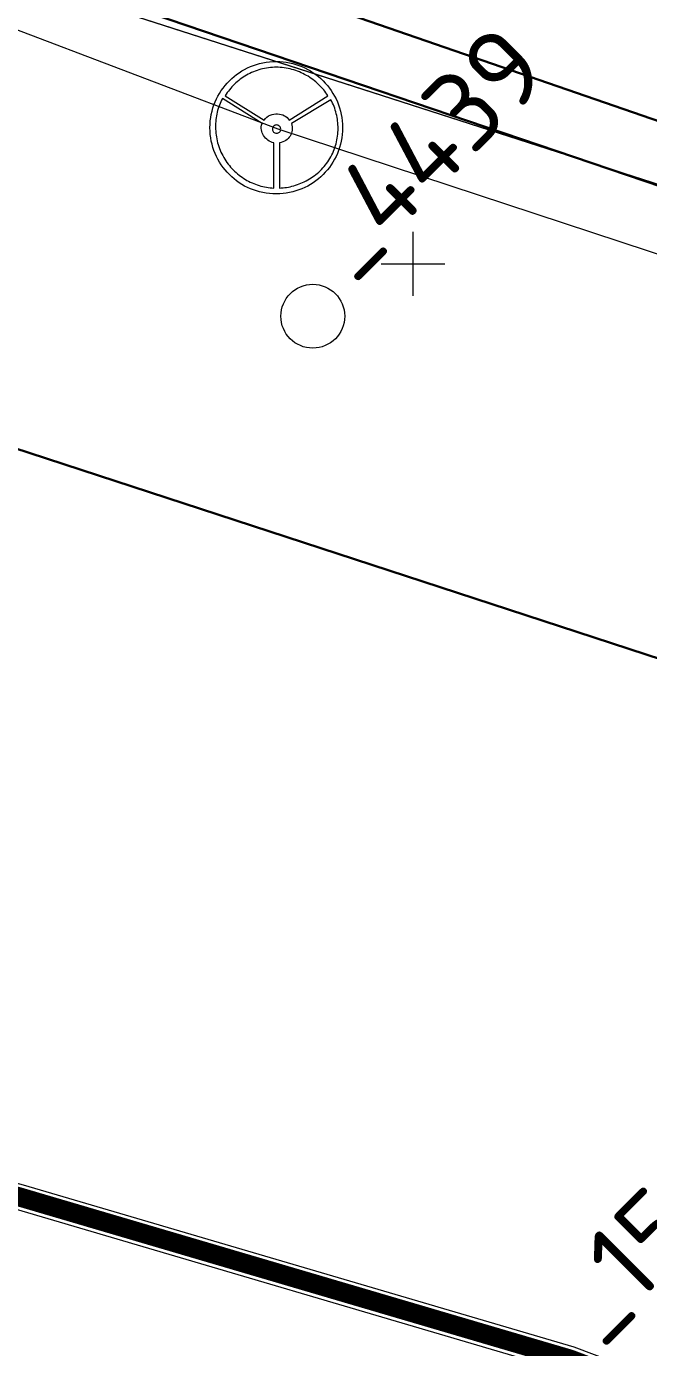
# Model space of a CAD drawing. Header units: millimetres. Extents: x 519 to 9564855, y -810 to 5021775.
# Drawn here: x 9535476.7 to 9535574.1, y 4998631.5 to 4998838.5 of the extents above; entities that cross this region are included whole.
import ezdxf

# ---------------------------------------------------------------- set-up
doc = ezdxf.new("R2010")
doc.units = ezdxf.units.MM
doc.header["$LTSCALE"] = 2
doc.header["$MEASUREMENT"] = 0
doc.header["$PDMODE"] = 2
doc.header["$PDSIZE"] = 5
for name, color, linetype in [('OilColl&Flowlines', 3, 'Continuous'), ('OLD WELLS(dr.bfr2000)', 24, 'Continuous'), ('ROAD_GROUND', 9, 'Continuous'), ('Скважины 2017г', 221, 'Continuous')]:
    doc.layers.add(name, color=color, linetype=linetype)
for name, color, linetype, lineweight in [('SteamInjInfrastructure', 25, 'Continuous', 100), ('Электро', 1, 'Continuous', 30), ('Электроснаб', 1, 'Continuous', 18), ('Электроснабжене', 1, 'Continuous', 18)]:
    doc.layers.add(name, color=color, linetype=linetype, lineweight=lineweight)
doc.styles.add('92051501$0$STANDARD', font='simplex.shx')
doc.styles.add('Elect', font='isocpeur.ttf')
doc.linetypes.add('STM_LINE', pattern='A,0.5,-0.2,["S",92051501$0$STANDARD,S=0.1,R=0,X=-0.1,Y=-0.05],-0.05', length=0.75)
doc.linetypes.add('WTR_LINE', pattern='A,0.5,-0.2,["W",92051501$0$STANDARD,S=0.1,R=0,X=-0.1,Y=-0.05],-0.05', length=0.75)

msp = doc.modelspace()

# ---------------------------------------------------------------- linework, layer by layer
at = {"color": 5, "linetype": 'WTR_LINE', "lineweight": 0, "ltscale": 20, "const_width": 0.2}
msp.add_lwpolyline([(9536769.45, 4998437.42), (9536673.44, 4998465.42), (9536578.07, 4998495.72), (9536482.23, 4998524.33), (9536386.3, 4998552.62), (9536290.44, 4998581.15), (9536194.88, 4998610.76), (9536099.19, 4998639.91), (9536004.23, 4998671.67), (9535909.25, 4998703.38), (9535814.65, 4998736.46), (9535719.81, 4998768.66), (9535624.2, 4998798.1), (9535528.94, 4998828.78), (9535412.82, 4998866.08), (9535414.24, 4998871.19), (9535344.81, 4998893.18), (9535249.48, 4998923.38), (9535154.26, 4998953.94), (9535059.25, 4998985.18), (9534963.71, 4999014.73), (9534868.6, 4999045.64)], dxfattribs=at)
at = {"layer": 'OilColl&Flowlines', "color": 6, "linetype": 'ByBlock', "lineweight": 30}
msp.add_line((9535807.37307, 4998663.71571), (9535458.55769, 4998777.72582), dxfattribs=at)
at = {"layer": 'OLD WELLS(dr.bfr2000)', "lineweight": 0}
msp.add_circle((9535521.5, 4998793.1), 5, dxfattribs=at)
at = {"layer": 'ROAD_GROUND', "lineweight": 0, "const_width": 3, "flags": 128}
msp.add_lwpolyline([(9534918.27836, 4998859.71492), (9535080.7885, 4998768.28802), (9535131.59213, 4998747.63531), (9535268.79249, 4998726.48702), (9535341.00437, 4998692.12816), (9535475.58402, 4998655.10445), (9535561.76526, 4998629.70681), (9535670.04382, 4998588.89964), (9535764.13245, 4998575.0973), (9535830.82986, 4998527.48658), (9535922.04544, 4998518.80495), (9536085.55615, 4998467.21421)], dxfattribs=at)
at = {"layer": 'ROAD_GROUND', "lineweight": 0, "flags": 128}
for points in [[(9534919.259, 4998861.458), (9535081.65889, 4998770.09313), (9535132.12832, 4998749.57628), (9535269.387, 4998728.419), (9535341.70466, 4998694.00981), (9535476.132, 4998657.028), (9535562.40147, 4998631.60436), (9535670.5474, 4998590.84717), (9535764.901, 4998577.00597), (9535831.5544, 4998529.42666), (9535922.44551, 4998520.77591), (9536086.15795, 4998469.12152)], [(9534917.29771, 4998857.97184), (9535079.91812, 4998766.4829), (9535131.05594, 4998745.69434), (9535268.19799, 4998724.55504), (9535340.30409, 4998690.24651), (9535475.03604, 4998653.1809), (9535561.12905, 4998627.80926), (9535669.54023, 4998586.95211), (9535763.36389, 4998573.18864), (9535830.10532, 4998525.5465), (9535921.64537, 4998516.83399), (9536084.95436, 4998465.3069)]]:
    msp.add_lwpolyline(points, dxfattribs=at)
at = {"layer": 'SteamInjInfrastructure', "color": 6, "linetype": 'STM_LINE', "lineweight": 0, "ltscale": 15}
for p, q in [((9535516.09845, 4998822.42182, 0), (9535372.90044, 4998876.82705, 0)), ((9535512.69594, 4998832.56249), (9535513.18412, 4998832.69752)), ((9535513.18412, 4998832.69752), (9535513.69306, 4998832.82216)), ((9535513.69306, 4998832.82216), (9535514.20201, 4998832.90525)), ((9535514.20201, 4998832.90525), (9535514.72135, 4998832.97796)), ((9535514.72135, 4998832.97796), (9535515.25107, 4998833.01951)), ((9535515.25107, 4998833.01951), (9535515.79118, 4998833.02989)), ((9535515.79118, 4998833.02989), (9535516.3209, 4998833.01951)), ((9535516.3209, 4998833.01951), (9535516.84024, 4998832.97796)), ((9535516.84024, 4998832.97796), (9535517.35957, 4998832.90525)), ((9535517.35957, 4998832.90525), (9535517.86852, 4998832.82216)), ((9535517.86852, 4998832.82216), (9535518.36708, 4998832.69752)), ((9535518.36708, 4998832.69752), (9535518.85526, 4998832.56249)), ((9535508.80092, 4998830.32935), (9535509.17485, 4998830.65134)), ((9535509.17485, 4998830.65134), (9535509.56954, 4998830.96294)), ((9535509.56954, 4998830.96294), (9535509.97462, 4998831.25377)), ((9535509.97462, 4998831.25377), (9535510.39009, 4998831.52382)), ((9535510.39009, 4998831.52382), (9535510.82633, 4998831.7731)), ((9535510.87118, 4998830.71956, 0), (9535510.62189, 4998830.55338, 0)), ((9535510.82633, 4998831.7731), (9535511.27296, 4998832.00161)), ((9535511.13085, 4998830.86496, 0), (9535510.87118, 4998830.71956, 0)), ((9535511.39053, 4998831.01037, 0), (9535511.13085, 4998830.86496, 0)), ((9535511.27296, 4998832.00161), (9535511.74036, 4998832.20934)), ((9535511.66058, 4998831.14538, 0), (9535511.39053, 4998831.01037, 0)), ((9535511.93064, 4998831.27001, 0), (9535511.66058, 4998831.14538, 0)), ((9535511.74036, 4998832.20934), (9535512.20777, 4998832.39631)), ((9535512.2007, 4998831.39464, 0), (9535511.93064, 4998831.27001, 0)), ((9535512.48115, 4998831.50889, 0), (9535512.2007, 4998831.39464, 0)), ((9535512.20777, 4998832.39631), (9535512.69594, 4998832.56249)), ((9535512.77198, 4998831.60236, 0), (9535512.48115, 4998831.50889, 0)), ((9535513.05242, 4998831.69583, 0), (9535512.77198, 4998831.60236, 0)), ((9535513.35364, 4998831.7893, 0), (9535513.05242, 4998831.69583, 0)), ((9535513.64447, 4998831.86199, 0), (9535513.35364, 4998831.7893, 0)), ((9535513.94569, 4998831.9243, 0), (9535513.64447, 4998831.86199, 0)), ((9535514.24691, 4998831.97623, 0), (9535513.94569, 4998831.9243, 0)), ((9535514.54812, 4998832.02815, 0), (9535514.24691, 4998831.97623, 0)), ((9535514.85973, 4998832.0593, 0), (9535514.54812, 4998832.02815, 0)), ((9535515.17133, 4998832.09045, 0), (9535514.85973, 4998832.0593, 0)), ((9535515.48293, 4998832.10082, 0), (9535515.17133, 4998832.09045, 0)), ((9535515.79453, 4998832.1112, 0), (9535515.48293, 4998832.10082, 0)), ((9535516.10613, 4998832.1008, 0), (9535515.79453, 4998832.1112, 0)), ((9535516.41773, 4998832.0904, 0), (9535516.10613, 4998832.1008, 0)), ((9535516.72933, 4998832.05923, 0), (9535516.41773, 4998832.0904, 0)), ((9535517.03055, 4998832.02806, 0), (9535516.72933, 4998832.05923, 0)), ((9535517.34215, 4998831.97611, 0), (9535517.03055, 4998832.02806, 0)), ((9535517.64336, 4998831.91378, 0), (9535517.34215, 4998831.97611, 0)), ((9535517.94457, 4998831.85145, 0), (9535517.64336, 4998831.91378, 0)), ((9535518.24578, 4998831.76835, 0), (9535517.94457, 4998831.85145, 0)), ((9535518.53661, 4998831.68524, 0), (9535518.24578, 4998831.76835, 0)), ((9535518.82743, 4998831.59175, 0), (9535518.53661, 4998831.68524, 0)), ((9535519.11826, 4998831.48787, 0), (9535518.82743, 4998831.59175, 0)), ((9535518.85526, 4998832.56249), (9535519.34344, 4998832.39631)), ((9535519.39869, 4998831.37361, 0), (9535519.11826, 4998831.48787, 0)), ((9535519.34344, 4998832.39631), (9535519.81084, 4998832.20934)), ((9535519.67913, 4998831.24896, 0), (9535519.39869, 4998831.37361, 0)), ((9535519.95957, 4998831.12431, 0), (9535519.67913, 4998831.24896, 0)), ((9535519.81084, 4998832.20934), (9535520.26785, 4998832.00161)), ((9535520.22961, 4998830.97888, 0), (9535519.95957, 4998831.12431, 0)), ((9535520.49966, 4998830.83346, 0), (9535520.22961, 4998830.97888, 0)), ((9535520.26785, 4998832.00161), (9535520.71448, 4998831.7731)), ((9535520.75933, 4998830.68804, 0), (9535520.49966, 4998830.83346, 0)), ((9535520.71448, 4998831.7731), (9535521.15072, 4998831.52382)), ((9535521.01899, 4998830.52184, 0), (9535520.75933, 4998830.68804, 0)), ((9535521.15072, 4998831.52382), (9535521.57658, 4998831.25377)), ((9535521.57658, 4998831.25377), (9535521.98166, 4998830.96294)), ((9535521.98166, 4998830.96294), (9535522.37635, 4998830.65134)), ((9535522.37635, 4998830.65134), (9535522.75028, 4998830.32935)), ((9535507.17021, 4998828.44936), (9535507.46104, 4998828.85444)), ((9535507.46104, 4998828.85444), (9535507.76225, 4998829.24913)), ((9535507.76225, 4998829.24913), (9535508.09463, 4998829.62305)), ((9535508.09463, 4998829.62305), (9535508.43739, 4998829.98659)), ((9535508.46138, 4998828.59037, 0), (9535508.2848, 4998828.36187, 0)), ((9535508.43739, 4998829.98659), (9535508.80092, 4998830.32935)), ((9535508.64835, 4998828.81887, 0), (9535508.46138, 4998828.59037, 0)), ((9535508.83532, 4998829.03698, 0), (9535508.64835, 4998828.81887, 0)), ((9535509.03268, 4998829.24471, 0), (9535508.83532, 4998829.03698, 0)), ((9535509.24042, 4998829.45244, 0), (9535509.03268, 4998829.24471, 0)), ((9535509.45855, 4998829.66016, 0), (9535509.24042, 4998829.45244, 0)), ((9535509.67668, 4998829.84712, 0), (9535509.45855, 4998829.66016, 0)), ((9535509.90519, 4998830.03407, 0), (9535509.67668, 4998829.84712, 0)), ((9535510.1337, 4998830.22102, 0), (9535509.90519, 4998830.03407, 0)), ((9535510.37261, 4998830.3872, 0), (9535510.1337, 4998830.22102, 0)), ((9535510.62189, 4998830.55338, 0), (9535510.37261, 4998830.3872, 0)), ((9535521.26826, 4998830.35564, 0), (9535521.01899, 4998830.52184, 0)), ((9535521.50715, 4998830.17906, 0), (9535521.26826, 4998830.35564, 0)), ((9535521.74604, 4998830.00248, 0), (9535521.50715, 4998830.17906, 0)), ((9535521.98493, 4998829.81551, 0), (9535521.74604, 4998830.00248, 0)), ((9535522.20304, 4998829.61815, 0), (9535521.98493, 4998829.81551, 0)), ((9535522.42115, 4998829.4208, 0), (9535522.20304, 4998829.61815, 0)), ((9535522.62888, 4998829.21305, 0), (9535522.42115, 4998829.4208, 0)), ((9535522.83661, 4998829.00531, 0), (9535522.62888, 4998829.21305, 0)), ((9535522.75028, 4998830.32935), (9535523.11381, 4998829.98659)), ((9535523.02356, 4998828.78719, 0), (9535522.83661, 4998829.00531, 0)), ((9535523.21051, 4998828.56906, 0), (9535523.02356, 4998828.78719, 0)), ((9535523.11381, 4998829.98659), (9535523.45657, 4998829.62305)), ((9535523.38708, 4998828.34054, 0), (9535523.21051, 4998828.56906, 0)), ((9535523.45657, 4998829.62305), (9535523.78895, 4998829.24913)), ((9535523.78895, 4998829.24913), (9535524.10055, 4998828.85444)), ((9535524.10055, 4998828.85444), (9535524.39138, 4998828.44936)), ((9535506.02767, 4998826.20583), (9535506.21463, 4998826.68361)), ((9535506.21463, 4998826.68361), (9535506.42237, 4998827.14063)), ((9535506.42237, 4998827.14063), (9535506.65088, 4998827.58726)), ((9535506.65088, 4998827.58726), (9535506.90016, 4998828.0235)), ((9535506.90016, 4998828.0235), (9535507.17021, 4998828.44936)), ((9535507.0975, 4998826.694), (9535506.98325, 4998826.43433)), ((9535507.22214, 4998826.94328), (9535507.0975, 4998826.694)), ((9535507.35717, 4998827.19256), (9535507.22214, 4998826.94328)), ((9535513.55804, 4998823.29755), (9535507.35717, 4998827.19256)), ((9535507.95241, 4998827.89448, 0), (9535507.7966, 4998827.6452, 0)), ((9535507.7966, 4998827.6452, 0), (9535513.88307, 4998823.83306, 0)), ((9535508.10822, 4998828.13337, 0), (9535507.95241, 4998827.89448, 0)), ((9535508.2848, 4998828.36187, 0), (9535508.10822, 4998828.13337, 0)), ((9535517.77809, 4998823.83292, 0), (9535523.86484, 4998827.64462, 0)), ((9535524.34983, 4998826.98483), (9535518.18012, 4998823.29755)), ((9535523.55326, 4998828.11203, 0), (9535523.38708, 4998828.34054, 0)), ((9535523.71944, 4998827.88352, 0), (9535523.55326, 4998828.11203, 0)), ((9535523.86484, 4998827.64462, 0), (9535523.71944, 4998827.88352, 0)), ((9535524.48486, 4998826.73555), (9535524.34983, 4998826.98483)), ((9535524.39138, 4998828.44936), (9535524.66143, 4998828.0235)), ((9535524.6095, 4998826.47588), (9535524.48486, 4998826.73555)), ((9535524.72375, 4998826.20583), (9535524.6095, 4998826.47588)), ((9535524.66143, 4998828.0235), (9535524.91071, 4998827.58726)), ((9535524.91071, 4998827.58726), (9535525.13922, 4998827.14063)), ((9535525.13922, 4998827.14063), (9535525.35734, 4998826.68361)), ((9535525.35734, 4998826.68361), (9535525.5443, 4998826.20583)), ((9535505.51872, 4998824.22196), (9535505.6122, 4998824.73091)), ((9535505.6122, 4998824.73091), (9535505.72646, 4998825.22948)), ((9535505.72646, 4998825.22948), (9535505.87187, 4998825.72804)), ((9535505.87187, 4998825.72804), (9535506.02767, 4998826.20583)), ((9535506.41198, 4998824.49202), (9535506.36005, 4998824.20119)), ((9535506.46391, 4998824.78285), (9535506.41198, 4998824.49202)), ((9535506.52623, 4998825.06329), (9535506.46391, 4998824.78285)), ((9535506.59894, 4998825.35412), (9535506.52623, 4998825.06329)), ((9535506.68204, 4998825.62417), (9535506.59894, 4998825.35412)), ((9535506.77552, 4998825.90461), (9535506.68204, 4998825.62417)), ((9535506.87938, 4998826.17467), (9535506.77552, 4998825.90461)), ((9535506.98325, 4998826.43433), (9535506.87938, 4998826.17467)), ((9535514.32972, 4998824.30044, 0), (9535514.58939, 4998824.47701, 0)), ((9535514.58939, 4998824.47701, 0), (9535514.84907, 4998824.61203, 0)), ((9535514.84907, 4998824.61203, 0), (9535515.12951, 4998824.7055, 0)), ((9535515.12951, 4998824.7055, 0), (9535515.42034, 4998824.77819, 0)), ((9535515.42034, 4998824.77819, 0), (9535515.71117, 4998824.80934, 0)), ((9535515.71117, 4998824.80934, 0), (9535516.002, 4998824.80933, 0)), ((9535516.002, 4998824.80933, 0), (9535516.28244, 4998824.77816, 0)), ((9535516.28244, 4998824.77816, 0), (9535516.56288, 4998824.71583, 0)), ((9535516.56288, 4998824.71583, 0), (9535516.82254, 4998824.63273, 0)), ((9535516.82254, 4998824.63273, 0), (9535517.06143, 4998824.51846, 0)), ((9535517.06143, 4998824.51846, 0), (9535517.28994, 4998824.38343, 0)), ((9535517.28994, 4998824.38343, 0), (9535517.47689, 4998824.21723, 0)), ((9535524.83801, 4998825.94616), (9535524.72375, 4998826.20583)), ((9535524.93149, 4998825.6761), (9535524.83801, 4998825.94616)), ((9535525.02497, 4998825.39566), (9535524.93149, 4998825.6761)), ((9535525.10806, 4998825.11522), (9535525.02497, 4998825.39566)), ((9535525.18077, 4998824.83478), (9535525.10806, 4998825.11522)), ((9535525.25347, 4998824.55434), (9535525.18077, 4998824.83478)), ((9535525.30541, 4998824.26351), (9535525.25347, 4998824.55434)), ((9535525.5443, 4998826.20583), (9535525.71049, 4998825.72804)), ((9535525.71049, 4998825.72804), (9535525.84552, 4998825.22948)), ((9535525.84552, 4998825.22948), (9535525.95977, 4998824.73091)), ((9535525.95977, 4998824.73091), (9535526.05325, 4998824.22196)), ((9535505.40447, 4998822.64318), (9535505.41486, 4998823.17291)), ((9535505.41486, 4998822.10308), (9535505.40447, 4998822.64318)), ((9535505.41486, 4998823.17291), (9535505.4564, 4998823.70263)), ((9535505.4564, 4998823.70263), (9535505.51872, 4998824.22196)), ((9535506.27695, 4998823.30793), (9535506.26657, 4998823.00672)), ((9535506.26657, 4998823.00672), (9535506.26657, 4998822.7055)), ((9535506.26657, 4998822.7055), (9535506.27695, 4998822.40429)), ((9535506.29773, 4998823.60915), (9535506.27695, 4998823.30793)), ((9535506.27695, 4998822.40429), (9535506.29773, 4998822.10308)), ((9535506.32889, 4998823.91036), (9535506.29773, 4998823.60915)), ((9535506.36005, 4998824.20119), (9535506.32889, 4998823.91036)), ((9535513.4334, 4998822.53932), (9535513.44378, 4998822.7886)), ((9535513.45417, 4998822.29004), (9535513.4334, 4998822.53932)), ((9535513.44378, 4998822.7886), (9535513.48533, 4998823.03788)), ((9535513.48533, 4998823.03788), (9535513.55804, 4998823.29755)), ((9535513.88307, 4998823.83306, 0), (9535514.09082, 4998824.08233, 0)), ((9535514.09082, 4998824.08233, 0), (9535514.32972, 4998824.30044, 0)), ((9535515.19175, 4998822.54506, 0), (9535515.18136, 4998822.41003, 0)), ((9535515.18136, 4998822.41003, 0), (9535515.19174, 4998822.275, 0)), ((9535515.2333, 4998822.6697, 0), (9535515.19175, 4998822.54506, 0)), ((9535515.29563, 4998822.77356, 0), (9535515.2333, 4998822.6697, 0)), ((9535515.36834, 4998822.87743, 0), (9535515.29563, 4998822.77356, 0)), ((9535515.47221, 4998822.95013, 0), (9535515.36834, 4998822.87743, 0)), ((9535515.57608, 4998823.01245, 0), (9535515.47221, 4998822.95013, 0)), ((9535515.70072, 4998823.05399, 0), (9535515.57608, 4998823.01245, 0)), ((9535515.83575, 4998823.06437, 0), (9535515.70072, 4998823.05399, 0)), ((9535515.97077, 4998823.05398, 0), (9535515.83575, 4998823.06437, 0)), ((9535516.08503, 4998823.01243, 0), (9535515.97077, 4998823.05398, 0)), ((9535516.19928, 4998822.9501, 0), (9535516.08503, 4998823.01243, 0)), ((9535592.09753, 4998797.31904, 0), (9535516.09845, 4998822.42182, 0)), ((9535516.29276, 4998822.87739, 0), (9535516.19928, 4998822.9501, 0)), ((9535516.37585, 4998822.77352, 0), (9535516.29276, 4998822.87739, 0)), ((9535516.42778, 4998822.66965, 0), (9535516.37585, 4998822.77352, 0)), ((9535516.46932, 4998822.54501, 0), (9535516.42778, 4998822.66965, 0)), ((9535516.46931, 4998822.27496, 0), (9535516.4797, 4998822.40998, 0)), ((9535516.4797, 4998822.40998, 0), (9535516.46932, 4998822.54501, 0)), ((9535517.47689, 4998824.21723, 0), (9535517.64307, 4998824.04065, 0)), ((9535517.64307, 4998824.04065, 0), (9535517.77809, 4998823.83292, 0)), ((9535518.18012, 4998823.29755), (9535518.24244, 4998823.02749)), ((9535518.24244, 4998823.02749), (9535518.2736, 4998822.75744)), ((9535518.2736, 4998822.49777), (9535518.25283, 4998822.24849)), ((9535518.2736, 4998822.75744), (9535518.2736, 4998822.49777)), ((9535525.35734, 4998823.98307), (9535525.30541, 4998824.26351)), ((9535525.3885, 4998823.69224), (9535525.35734, 4998823.98307)), ((9535525.41966, 4998823.39103), (9535525.3885, 4998823.69224)), ((9535525.44043, 4998823.1002), (9535525.41966, 4998823.39103)), ((9535525.46121, 4998822.80937), (9535525.44043, 4998823.1002)), ((9535525.45082, 4998822.20694), (9535525.46121, 4998822.50816)), ((9535525.46121, 4998822.50816), (9535525.46121, 4998822.80937)), ((9535526.05325, 4998824.22196), (9535526.12596, 4998823.70263)), ((9535526.12596, 4998823.70263), (9535526.1675, 4998823.17291)), ((9535526.1675, 4998823.17291), (9535526.17789, 4998822.64318)), ((9535526.17789, 4998822.64318), (9535526.1675, 4998822.10308)), ((9535505.4564, 4998821.57335), (9535505.41486, 4998822.10308)), ((9535505.51872, 4998821.05402), (9535505.4564, 4998821.57335)), ((9535505.6122, 4998820.54507), (9535505.51872, 4998821.05402)), ((9535505.72646, 4998820.04651), (9535505.6122, 4998820.54507)), ((9535506.29773, 4998822.10308), (9535506.3185, 4998821.79147)), ((9535506.3185, 4998821.79147), (9535506.36005, 4998821.49026)), ((9535506.36005, 4998821.49026), (9535506.40159, 4998821.18904)), ((9535506.40159, 4998821.18904), (9535506.46391, 4998820.88783)), ((9535506.46391, 4998820.88783), (9535506.52623, 4998820.58662)), ((9535506.52623, 4998820.58662), (9535506.59894, 4998820.2854)), ((9535506.59894, 4998820.2854), (9535506.68204, 4998819.98419)), ((9535513.5061, 4998822.05114), (9535513.45417, 4998822.29004)), ((9535513.57881, 4998821.82263), (9535513.5061, 4998822.05114)), ((9535513.68268, 4998821.60451), (9535513.57881, 4998821.82263)), ((9535513.80732, 4998821.39678), (9535513.68268, 4998821.60451)), ((9535513.94235, 4998821.19943), (9535513.80732, 4998821.39678)), ((9535514.10853, 4998821.01247), (9535513.94235, 4998821.19943)), ((9535514.28511, 4998820.84628), (9535514.10853, 4998821.01247)), ((9535514.48245, 4998820.69048), (9535514.28511, 4998820.84628)), ((9535514.69019, 4998820.55546), (9535514.48245, 4998820.69048)), ((9535514.9187, 4998820.43081), (9535514.69019, 4998820.55546)), ((9535515.1472, 4998820.33733), (9535514.9187, 4998820.43081)), ((9535515.3861, 4998820.25424), (9535515.1472, 4998820.33733)), ((9535515.19174, 4998822.275, 0), (9535515.23328, 4998822.16075, 0)), ((9535515.23328, 4998822.16075, 0), (9535515.2956, 4998822.04649, 0)), ((9535515.2956, 4998822.04649, 0), (9535515.36831, 4998821.95301, 0)), ((9535515.36831, 4998821.95301, 0), (9535515.47217, 4998821.86991, 0)), ((9535515.3861, 4998813.19128), (9535515.3861, 4998820.25424)), ((9535515.47217, 4998821.86991, 0), (9535515.57603, 4998821.81797, 0)), ((9535515.57603, 4998821.81797, 0), (9535515.70067, 4998821.77642, 0)), ((9535515.70067, 4998821.77642, 0), (9535515.8357, 4998821.76603, 0)), ((9535515.8357, 4998821.76603, 0), (9535515.97073, 4998821.77641, 0)), ((9535515.97073, 4998821.77641, 0), (9535516.08498, 4998821.81796, 0)), ((9535516.08498, 4998821.81796, 0), (9535516.19924, 4998821.86989, 0)), ((9535516.19924, 4998821.86989, 0), (9535516.29272, 4998821.95298, 0)), ((9535516.5598, 4998820.31656), (9535516.27936, 4998820.25424)), ((9535516.27936, 4998820.25424), (9535516.27936, 4998813.19128)), ((9535516.29272, 4998821.95298, 0), (9535516.37582, 4998822.04645, 0)), ((9535516.37582, 4998822.04645, 0), (9535516.42776, 4998822.16071, 0)), ((9535516.42776, 4998822.16071, 0), (9535516.46931, 4998822.27496, 0)), ((9535516.81946, 4998820.41004), (9535516.5598, 4998820.31656)), ((9535517.05836, 4998820.51391), (9535516.81946, 4998820.41004)), ((9535517.27648, 4998820.63855), (9535517.05836, 4998820.51391)), ((9535517.47383, 4998820.79435), (9535517.27648, 4998820.63855)), ((9535517.6504, 4998820.95015), (9535517.47383, 4998820.79435)), ((9535517.81659, 4998821.13711), (9535517.6504, 4998820.95015)), ((9535517.95162, 4998821.33446), (9535517.81659, 4998821.13711)), ((9535518.05548, 4998821.54219), (9535517.95162, 4998821.33446)), ((9535518.14896, 4998821.76031), (9535518.05548, 4998821.54219)), ((9535518.21128, 4998821.99921), (9535518.14896, 4998821.76031)), ((9535518.25283, 4998822.24849), (9535518.21128, 4998821.99921)), ((9535525.13922, 4998820.11921), (9535525.21193, 4998820.42043)), ((9535525.21193, 4998820.42043), (9535525.28463, 4998820.72164)), ((9535525.28463, 4998820.72164), (9535525.33657, 4998821.01247)), ((9535525.33657, 4998821.01247), (9535525.37811, 4998821.31369)), ((9535525.37811, 4998821.31369), (9535525.40927, 4998821.6149)), ((9535525.40927, 4998821.6149), (9535525.44043, 4998821.91611)), ((9535525.44043, 4998821.91611), (9535525.45082, 4998822.20694)), ((9535525.95977, 4998820.54507), (9535525.84552, 4998820.04651)), ((9535526.05325, 4998821.05402), (9535525.95977, 4998820.54507)), ((9535526.12596, 4998821.57335), (9535526.05325, 4998821.05402)), ((9535526.1675, 4998822.10308), (9535526.12596, 4998821.57335)), ((9535505.87187, 4998819.54794), (9535505.72646, 4998820.04651)), ((9535506.02767, 4998819.05977), (9535505.87187, 4998819.54794)), ((9535506.21463, 4998818.59237), (9535506.02767, 4998819.05977)), ((9535506.42237, 4998818.13535), (9535506.21463, 4998818.59237)), ((9535506.68204, 4998819.98419), (9535506.77552, 4998819.69336)), ((9535506.77552, 4998819.69336), (9535506.87938, 4998819.40253)), ((9535506.87938, 4998819.40253), (9535506.99364, 4998819.1117)), ((9535506.99364, 4998819.1117), (9535507.11828, 4998818.82087)), ((9535507.11828, 4998818.82087), (9535507.2533, 4998818.54043)), ((9535507.2533, 4998818.54043), (9535507.39872, 4998818.25999)), ((9535507.39872, 4998818.25999), (9535507.55452, 4998817.97955)), ((9535524.34983, 4998818.09381), (9535524.49524, 4998818.37425)), ((9535524.49524, 4998818.37425), (9535524.63027, 4998818.66507)), ((9535524.63027, 4998818.66507), (9535524.75491, 4998818.94552)), ((9535524.75491, 4998818.94552), (9535524.85878, 4998819.23634)), ((9535524.85878, 4998819.23634), (9535524.96265, 4998819.53756)), ((9535524.96265, 4998819.53756), (9535525.05613, 4998819.82839)), ((9535525.05613, 4998819.82839), (9535525.13922, 4998820.11921)), ((9535525.35734, 4998818.59237), (9535525.13922, 4998818.13535)), ((9535525.5443, 4998819.05977), (9535525.35734, 4998818.59237)), ((9535525.71049, 4998819.54794), (9535525.5443, 4998819.05977)), ((9535525.84552, 4998820.04651), (9535525.71049, 4998819.54794)), ((9535506.65088, 4998817.68872), (9535506.42237, 4998818.13535)), ((9535506.90016, 4998817.25248), (9535506.65088, 4998817.68872)), ((9535507.17021, 4998816.82663), (9535506.90016, 4998817.25248)), ((9535507.46104, 4998816.42154), (9535507.17021, 4998816.82663)), ((9535507.76225, 4998816.02685), (9535507.46104, 4998816.42154)), ((9535507.55452, 4998817.97955), (9535507.71032, 4998817.7095)), ((9535507.71032, 4998817.7095), (9535507.88689, 4998817.44983)), ((9535507.88689, 4998817.44983), (9535508.05308, 4998817.19016)), ((9535508.05308, 4998817.19016), (9535508.24004, 4998816.94088)), ((9535508.24004, 4998816.94088), (9535508.43739, 4998816.70199)), ((9535508.43739, 4998816.70199), (9535508.63474, 4998816.46309)), ((9535508.63474, 4998816.46309), (9535508.83208, 4998816.23458)), ((9535508.83208, 4998816.23458), (9535509.05021, 4998816.01646)), ((9535522.6568, 4998815.89182), (9535522.87492, 4998816.09956)), ((9535522.87492, 4998816.09956), (9535523.08265, 4998816.32806)), ((9535523.08265, 4998816.32806), (9535523.29039, 4998816.55657)), ((9535523.29039, 4998816.55657), (9535523.48773, 4998816.79547)), ((9535523.48773, 4998816.79547), (9535523.67469, 4998817.03436)), ((9535523.67469, 4998817.03436), (9535523.86165, 4998817.28364)), ((9535524.10055, 4998816.42154), (9535523.78895, 4998816.02685)), ((9535523.86165, 4998817.28364), (9535524.02784, 4998817.54331)), ((9535524.02784, 4998817.54331), (9535524.19403, 4998817.81336)), ((9535524.39138, 4998816.82663), (9535524.10055, 4998816.42154)), ((9535524.19403, 4998817.81336), (9535524.34983, 4998818.09381)), ((9535524.66143, 4998817.25248), (9535524.39138, 4998816.82663)), ((9535524.91071, 4998817.68872), (9535524.66143, 4998817.25248)), ((9535525.13922, 4998818.13535), (9535524.91071, 4998817.68872)), ((9535508.09463, 4998815.65293), (9535507.76225, 4998816.02685)), ((9535508.43739, 4998815.28939), (9535508.09463, 4998815.65293)), ((9535508.80092, 4998814.94663), (9535508.43739, 4998815.28939)), ((9535509.17485, 4998814.62464), (9535508.80092, 4998814.94663)), ((9535509.05021, 4998816.01646), (9535509.25794, 4998815.80873)), ((9535509.56954, 4998814.31304), (9535509.17485, 4998814.62464)), ((9535509.25794, 4998815.80873), (9535509.48645, 4998815.60099)), ((9535509.48645, 4998815.60099), (9535509.71495, 4998815.40365)), ((9535509.97462, 4998814.02221), (9535509.56954, 4998814.31304)), ((9535509.71495, 4998815.40365), (9535509.95385, 4998815.21669)), ((9535509.95385, 4998815.21669), (9535510.19274, 4998815.02973)), ((9535510.39009, 4998813.75216), (9535509.97462, 4998814.02221)), ((9535510.19274, 4998815.02973), (9535510.43164, 4998814.86354)), ((9535510.43164, 4998814.86354), (9535510.68092, 4998814.69735)), ((9535510.68092, 4998814.69735), (9535510.94059, 4998814.54155)), ((9535510.94059, 4998814.54155), (9535511.18987, 4998814.38575)), ((9535511.18987, 4998814.38575), (9535511.45992, 4998814.25072)), ((9535511.45992, 4998814.25072), (9535511.71959, 4998814.11569)), ((9535511.71959, 4998814.11569), (9535511.98964, 4998813.99105)), ((9535519.63426, 4998813.92873), (9535519.90432, 4998814.05337)), ((9535519.90432, 4998814.05337), (9535520.17437, 4998814.17802)), ((9535520.17437, 4998814.17802), (9535520.44443, 4998814.31304)), ((9535520.44443, 4998814.31304), (9535520.70409, 4998814.45846)), ((9535520.70409, 4998814.45846), (9535520.96376, 4998814.60387)), ((9535520.96376, 4998814.60387), (9535521.22343, 4998814.77006)), ((9535521.57658, 4998814.02221), (9535521.15072, 4998813.75216)), ((9535521.22343, 4998814.77006), (9535521.47271, 4998814.93625)), ((9535521.47271, 4998814.93625), (9535521.72199, 4998815.11282)), ((9535521.98166, 4998814.31304), (9535521.57658, 4998814.02221)), ((9535521.72199, 4998815.11282), (9535521.96089, 4998815.28939)), ((9535521.96089, 4998815.28939), (9535522.19978, 4998815.48674)), ((9535522.37635, 4998814.62464), (9535521.98166, 4998814.31304)), ((9535522.19978, 4998815.48674), (9535522.42829, 4998815.68409)), ((9535522.75028, 4998814.94663), (9535522.37635, 4998814.62464)), ((9535522.42829, 4998815.68409), (9535522.6568, 4998815.89182)), ((9535523.11381, 4998815.28939), (9535522.75028, 4998814.94663)), ((9535523.45657, 4998815.65293), (9535523.11381, 4998815.28939)), ((9535523.78895, 4998816.02685), (9535523.45657, 4998815.65293)), ((9535510.82633, 4998813.50288), (9535510.39009, 4998813.75216)), ((9535511.27296, 4998813.27437), (9535510.82633, 4998813.50288)), ((9535511.74036, 4998813.06664), (9535511.27296, 4998813.27437)), ((9535512.20777, 4998812.87968), (9535511.74036, 4998813.06664)), ((9535511.98964, 4998813.99105), (9535512.2597, 4998813.8768)), ((9535512.69594, 4998812.72388), (9535512.20777, 4998812.87968)), ((9535512.2597, 4998813.8768), (9535512.54014, 4998813.77293)), ((9535512.54014, 4998813.77293), (9535512.81019, 4998813.66907)), ((9535513.18412, 4998812.57846), (9535512.69594, 4998812.72388)), ((9535512.81019, 4998813.66907), (9535513.09064, 4998813.58597)), ((9535513.09064, 4998813.58597), (9535513.38146, 4998813.50288)), ((9535513.69306, 4998812.46421), (9535513.18412, 4998812.57846)), ((9535513.38146, 4998813.50288), (9535513.6619, 4998813.43017)), ((9535513.6619, 4998813.43017), (9535513.94235, 4998813.36785)), ((9535514.20201, 4998812.37073), (9535513.69306, 4998812.46421)), ((9535513.94235, 4998813.36785), (9535514.23317, 4998813.31592)), ((9535514.72135, 4998812.30841), (9535514.20201, 4998812.37073)), ((9535514.23317, 4998813.31592), (9535514.524, 4998813.26398)), ((9535514.524, 4998813.26398), (9535514.80444, 4998813.23282)), ((9535515.25107, 4998812.26686), (9535514.72135, 4998812.30841)), ((9535514.80444, 4998813.23282), (9535515.09527, 4998813.21205)), ((9535515.09527, 4998813.21205), (9535515.3861, 4998813.19128)), ((9535515.79118, 4998812.25647), (9535515.25107, 4998812.26686)), ((9535516.3209, 4998812.26686), (9535515.79118, 4998812.25647)), ((9535516.27936, 4998813.19128), (9535516.5598, 4998813.20166)), ((9535516.84024, 4998812.30841), (9535516.3209, 4998812.26686)), ((9535516.5598, 4998813.20166), (9535516.84024, 4998813.22244)), ((9535516.84024, 4998813.22244), (9535517.12068, 4998813.2536)), ((9535517.35957, 4998812.37073), (9535516.84024, 4998812.30841)), ((9535517.12068, 4998813.2536), (9535517.40112, 4998813.29514)), ((9535517.86852, 4998812.46421), (9535517.35957, 4998812.37073)), ((9535517.40112, 4998813.29514), (9535517.68156, 4998813.34708)), ((9535517.68156, 4998813.34708), (9535517.962, 4998813.39901)), ((9535518.36708, 4998812.57846), (9535517.86852, 4998812.46421)), ((9535517.962, 4998813.39901), (9535518.24244, 4998813.47172)), ((9535518.24244, 4998813.47172), (9535518.52289, 4998813.54443)), ((9535518.85526, 4998812.72388), (9535518.36708, 4998812.57846)), ((9535518.52289, 4998813.54443), (9535518.80333, 4998813.62752)), ((9535518.80333, 4998813.62752), (9535519.08377, 4998813.721)), ((9535519.34344, 4998812.87968), (9535518.85526, 4998812.72388)), ((9535519.08377, 4998813.721), (9535519.36421, 4998813.82487)), ((9535519.81084, 4998813.06664), (9535519.34344, 4998812.87968)), ((9535519.36421, 4998813.82487), (9535519.63426, 4998813.92873)), ((9535520.26785, 4998813.27437), (9535519.81084, 4998813.06664)), ((9535520.71448, 4998813.50288), (9535520.26785, 4998813.27437)), ((9535521.15072, 4998813.75216), (9535520.71448, 4998813.50288))]:
    msp.add_line(p, q, dxfattribs=at)
at = {"layer": 'Скважины 2017г', "color": 18, "linetype": 'ByBlock', "lineweight": 0, "ltscale": 5, "true_color": 0x000000}
msp.add_point((9535537.2, 4998801.3), dxfattribs=at)
at = {"layer": 'Электро'}
for p, q in [((9535633.48598, 4998803.634), (9535476.923, 4998857.82365, -83.045)), ((9535761.11158, 4998750.44963, -0.00006), (9535467.50626, 4998850.32393, -11.98212))]:
    msp.add_line(p, q, dxfattribs=at)
at = {"layer": 'Электроснаб', "color": 1, "linetype": 'ByBlock', "lineweight": 0}
for p, q in [((9535633.48598, 4998803.634), (9535476.923, 4998857.82365, -83.045)), ((9535761.11158, 4998750.44963, -0.00006), (9535467.50626, 4998850.32393, -11.98212))]:
    msp.add_line(p, q, dxfattribs=at)
at = {"layer": 'Электроснабжене', "color": 1, "linetype": 'ByBlock', "lineweight": 0}
for p, q in [((9535633.48598, 4998803.634), (9535476.923, 4998857.82365, -83.045)), ((9535761.11158, 4998750.44963, -0.00006), (9535467.50626, 4998850.32393, -11.98212))]:
    msp.add_line(p, q, dxfattribs=at)

# ---------------------------------------------------------------- texts
at = {"layer": 'OLD WELLS(dr.bfr2000)', "lineweight": 0, "style": 'Elect'}
for s, p in [(' _4439', (9535521.5, 4998793.1)), (' _1590', (9535560.4, 4998626.3))]:
    msp.add_text(s, height=12.5, rotation=44.9999999, dxfattribs=at).set_placement(p)

doc.saveas('drawing.dxf')
